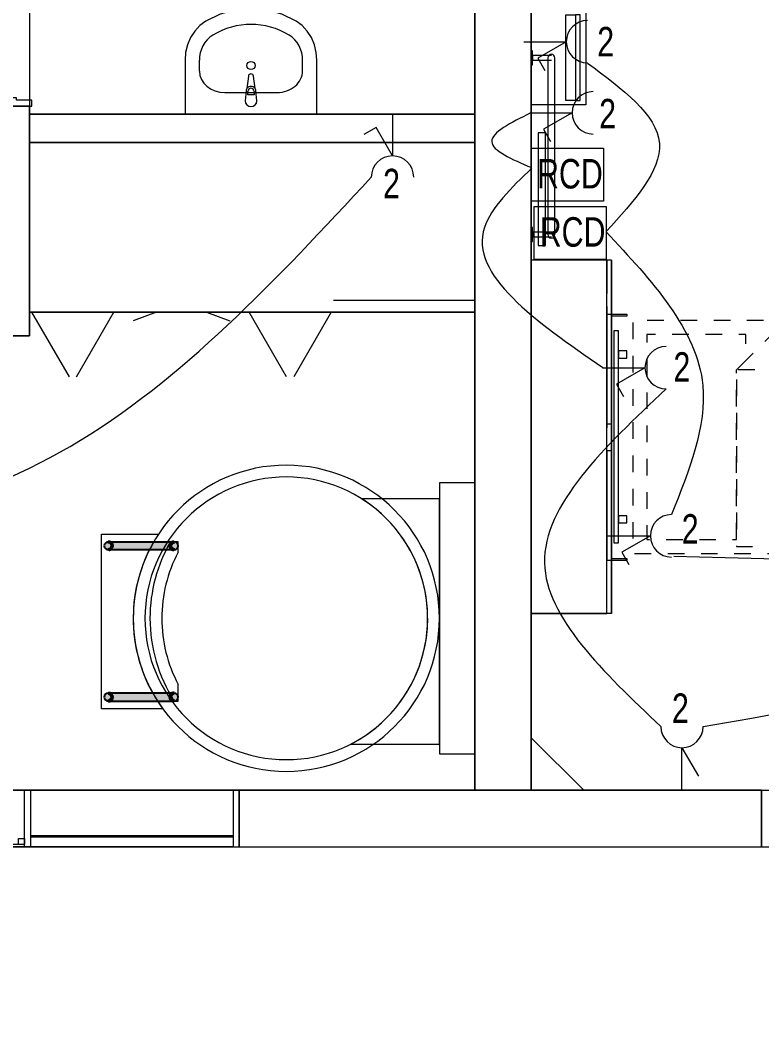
# Model space of a CAD drawing. Header units: millimetres. Extents: x -12392 to 16131, y -4930 to 15514.
# Drawn here: x -1559 to 1587, y -4930 to -598 of the extents above; entities that cross this region are included whole.
import ezdxf

# ---------------------------------------------------------------- set-up
doc = ezdxf.new("R2010")
doc.units = ezdxf.units.MM
for name, pattern in [('IMPORT-Dashed', [282.222223, 141.111112, -141.111112]), ('IMPORT-Hidden Line', [195.611112, 141.111112, -54.5]), ('IMPORT-Small Dashed', [141.111111, 70.555556, -70.555556])]:
    doc.linetypes.add(name, pattern=pattern)
for name, color, linetype, lineweight in [('A-Des_ Columns', 250, 'Continuous', 13), ('A-Des_ Columns_Pen_No__81', 251, 'Continuous', 18), ('A-Des_ Fittings General_Pen_No__81', 251, 'Continuous', 18), ('A-Des_ Fittings Joinery_Pen_No__81', 251, 'Continuous', 18), ('A-Des_ Fittings Plumbing', 250, 'Continuous', 13), ('A-Des_ Fittings Plumbing_Pen_No__1', 250, 'Continuous', 13), ('A-Des_ Fittings Plumbing_Pen_No__186', 210, 'Continuous', 50), ('A-Des_ Fittings Plumbing_Pen_No__5', 170, 'Continuous', 25), ('A-Des_ Fittings Plumbing_Pen_No__81', 251, 'Continuous', 18), ('A-Des_ Furniture_Pen_No__81', 251, 'Continuous', 18), ('A-Des_ Walls', 250, 'Continuous', 13), ('A-Des_ Walls_Pen_No__216', 7, 'Continuous', 18), ('A-Des_ Walls_Pen_No__81', 251, 'Continuous', 18), ('ARCHICAD Doors_Pen_No__81', 251, 'Continuous', 18), ('Essential Power - MEC1', 1, 'Continuous', 13), ('L06 Enlarged Ground Proposed Plan 01_GFEnlarged Proposed Plan 01_dwg', 8, 'Continuous', 13), ('New_A-Des_ Floors_Pen_No__89', 7, 'Continuous', 18), ('New_A-Des_ Walls_Pen_No__27', 7, 'Continuous', 18), ('New_A-Des_ Zones_Pen_No__94', 7, 'Continuous', 18), ('New_ARCHICAD Windows_Pen_No__181', 90, 'Continuous', 5), ('New_ARCHICAD Windows_Pen_No__3', 7, 'Continuous', 18), ('Non-Essential Power - MEC', 10, 'Continuous', 13)]:
    doc.layers.add(name, color=color, linetype=linetype, lineweight=lineweight)
doc.styles.add('Arial Narrow', font='ARIALN.TTF', dxfattribs={"width": 0.9, "height": 125})

# ---------------------------------------------------------------- blocks, each defined once
blk = doc.blocks.new('L06 Enlarged Ground Proposed Plan 01_GFEnlarged Proposed Plan 01_dwg_Slab_1_1-12186509-NEW GROUND FLOOR LAYOUT - ELECTRICAL PROPOSED PLAN 01')
at = {"layer": 'A-Des_ Fittings Plumbing_Pen_No__81', "color": 254}
blk.add_line((169.6, -3136.7), (169.8, -3136.7), dxfattribs=at)
at = {"layer": 'A-Des_ Fittings Plumbing_Pen_No__81', "color": 254, "flags": 128}
blk.add_lwpolyline([(-157.2, -3671.1), (220.1, -3671.1), (220.1, -2628.9), (-110.9, -2628.9)], dxfattribs=at)
at = {"layer": 'A-Des_ Fittings Plumbing_Pen_No__81', "color": 254}
for radius, start, end in [(599.9, 0, 57.8346), (600.2, 297.0718, 360)]:
    blk.add_arc((-430.3, -3136.7), radius, start, end, dxfattribs=at)
blk = doc.blocks.new('L06 Enlarged Ground Proposed Plan 01_GFEnlarged Proposed Plan 01_dwg_Towel Rail _1377_13__1-12186540-NEW GROUND FLOOR LAYOUT - ELECTRICAL PROPOSED PLAN 01')
at = {"layer": 'A-Des_ Fittings General_Pen_No__81', "color": 254}
blk.add_line((709.7, -1507.2), (709.7, -757.2), dxfattribs=at)
at = {"layer": 'A-Des_ Fittings General_Pen_No__81', "color": 254, "flags": 128}
for points in [[(614.7, -727.2), (609.7, -727.2), (609.7, -787.2), (614.7, -787.2)], [(614.7, -1477.2), (609.7, -1477.2), (609.7, -1537.2), (614.7, -1537.2)]]:
    blk.add_lwpolyline(points, close=True, dxfattribs=at)
for points in [[(694.7, -747.2), (614.7, -747.2), (614.7, -767.2), (694.7, -767.2)], [(679.7, -757.2), (679.7, -1132.2), (679.7, -1507.2)], [(694.7, -1497.2), (614.7, -1497.2), (614.7, -1517.2), (694.7, -1517.2)]]:
    blk.add_lwpolyline(points, dxfattribs=at)
at = {"layer": 'A-Des_ Fittings General_Pen_No__81', "color": 254}
for centre, start, end in [((694.7, -757.2), 0, 180), ((694.7, -1507.2), 180, 0)]:
    blk.add_arc(centre, 15, start, end, dxfattribs=at)
blk = doc.blocks.new('L06 Enlarged Ground Proposed Plan 01_GFEnlarged Proposed Plan 01_dwg_Slab_15_1-12186598-NEW GROUND FLOOR LAYOUT - ELECTRICAL PROPOSED PLAN 01')
at = {"layer": 'A-Des_ Fittings Plumbing_Pen_No__81', "color": 254}
for start, end in [(360, 180), (180, 360)]:
    blk.add_arc((-430.3, -3136.7), 600, start, end, dxfattribs=at)
blk = doc.blocks.new('L06 Enlarged Ground Proposed Plan 01_GFEnlarged Proposed Plan 01_dwg_Slab_26_1-12186610-NEW GROUND FLOOR LAYOUT - ELECTRICAL PROPOSED PLAN 01')
at = {"layer": 'A-Des_ Fittings Joinery_Pen_No__81', "color": 254, "flags": 128}
blk.add_lwpolyline([(638.3, -1553.4), (670.4, -1553.4), (670.4, -1075.7), (638.3, -1075.7)], close=True, dxfattribs=at)
blk = doc.blocks.new('L06 Enlarged Ground Proposed Plan 01_GFEnlarged Proposed Plan 01_dwg_Slab_31_1-12186615-NEW GROUND FLOOR LAYOUT - ELECTRICAL PROPOSED PLAN 01')
at = {"layer": 'A-Des_ Fittings Plumbing_Pen_No__81', "color": 254}
blk.add_line((-1080, -3136.7), (-1080.3, -3136.7), dxfattribs=at)
at = {"layer": 'A-Des_ Fittings Plumbing_Pen_No__81', "color": 254, "flags": 128}
blk.add_lwpolyline([(-954.2, -3521.1), (-1214.6, -3521.1), (-1214.6, -2778.9), (-972.7, -2778.9)], dxfattribs=at)
at = {"layer": 'A-Des_ Fittings Plumbing_Pen_No__81', "color": 254}
for centre, radius, start, end in [((-430.1, -3136.7), 650, 146.5982, 180), ((-480.9, -3138.7), 599.4, 179.8049, 188.7636), ((-430.1, -3136.7), 650, 188.2587, 216.2558)]:
    blk.add_arc(centre, radius, start, end, dxfattribs=at)
blk = doc.blocks.new('L06 Enlarged Ground Proposed Plan 01_GFEnlarged Proposed Plan 01_dwg_Slab_32_1-12186616-NEW GROUND FLOOR LAYOUT - ELECTRICAL PROPOSED PLAN 01')
at = {"layer": 'A-Des_ Fittings Plumbing_Pen_No__81', "color": 254}
for start, end in [(360, 180), (180, 360)]:
    blk.add_arc((-430.3, -3136.7), 600, start, end, dxfattribs=at)
blk = doc.blocks.new('L06 Enlarged Ground Proposed Plan 01_GFEnlarged Proposed Plan 01_dwg_Slab_38_1-12186622-NEW GROUND FLOOR LAYOUT - ELECTRICAL PROPOSED PLAN 01')
at = {"layer": 'A-Des_ Fittings Joinery_Pen_No__81', "color": 254, "flags": 128}
blk.add_lwpolyline([(609.7, -3116.7), (929.7, -3116.7), (929.7, -1616.7), (609.7, -1616.7)], close=True, dxfattribs=at)
blk = doc.blocks.new('L06 Enlarged Ground Proposed Plan 01_GFEnlarged Proposed Plan 01_dwg_CI Tools Window-12186652-NEW GROUND FLOOR LAYOUT - ELECTRICAL PROPOSED PLAN 01')
at = {"layer": 'New_ARCHICAD Windows_Pen_No__181', "color": 53}
for p, q in [((-1516.6, -4058.7), (-655.3, -4058.7)), ((-1516.6, -4064.7), (-655.3, -4064.7))]:
    blk.add_line(p, q, dxfattribs=at)
at = {"layer": 'New_ARCHICAD Windows_Pen_No__3', "color": 253}
for p, q in [((-4175.3, -3866.7), (-655.3, -3866.7)), ((-655.3, -4106.7), (-4175.3, -4106.7))]:
    blk.add_line(p, q, dxfattribs=at)
at = {"layer": 'New_ARCHICAD Windows_Pen_No__3', "color": 253, "flags": 128}
for points in [[(-1541.6, -4106.7), (-1541.6, -3866.7), (-1516.6, -3866.7), (-1516.6, -4106.7)], [(-630.3, -4106.7), (-630.3, -3866.7), (-655.3, -3866.7), (-655.3, -4106.7)]]:
    blk.add_lwpolyline(points, close=True, dxfattribs=at)
blk.add_lwpolyline([(-1566.6, -4071.7), (-1541.6, -4071.7), (-1541.6, -4096.7), (-1566.6, -4096.7), (-1566.6, -4071.7), (-1541.6, -4071.7), (-1541.6, -4096.7), (-1566.6, -4096.7), (-2377.8, -4096.7), (-2402.8, -4096.7), (-2402.8, -4071.7), (-2377.8, -4071.7), (-2377.8, -4096.7), (-2402.8, -4096.7), (-2402.8, -4071.7), (-2377.8, -4071.7)], dxfattribs=at)
blk = doc.blocks.new('L06 Enlarged Ground Proposed Plan 01_GFEnlarged Proposed Plan 01_dwg_Wall_13_1-12186657-NEW GROUND FLOOR LAYOUT - ELECTRICAL PROPOSED PLAN 01')
at = {"layer": 'A-Des_ Walls', "color": 10, "flags": 128}
for points in [[(-2415.3, -4106.7), (-630.3, -4106.7), (-630.3, -3866.7), (-2415.3, -3866.7)], [(-630.3, -4006.7), (-630.3, -4056.7), (-630.3, -4106.7), (1587.2, -4106.7), (1587.2, -3866.7), (-630.3, -3866.7)]]:
    blk.add_lwpolyline(points, close=True, dxfattribs=at)
at = {"layer": 'A-Des_ Walls_Pen_No__81', "color": 254}
for p, q in [((369.7, -3866.7), (-630.3, -3866.7)), ((1587.2, -3866.7), (609.7, -3866.7)), ((-630.3, -4106.7), (1587.2, -4106.7))]:
    blk.add_line(p, q, dxfattribs=at)
at = {"layer": 'New_A-Des_ Walls_Pen_No__27', "color": 253}
blk.add_line((1587.2, -3866.7), (1587.2, -4106.7), dxfattribs=at)
at = {"layer": 'New_A-Des_ Walls_Pen_No__27', "color": 253, "flags": 128}
blk.add_lwpolyline([(-630.3, -4106.7), (-630.3, -4056.7), (-630.3, -4006.7), (-630.3, -3866.7)], dxfattribs=at)
blk.add_blockref('L06 Enlarged Ground Proposed Plan 01_GFEnlarged Proposed Plan 01_dwg_CI Tools Window-12186652-NEW GROUND FLOOR LAYOUT - ELECTRICAL PROPOSED PLAN 01', (0, 0))
blk = doc.blocks.new('L06 Enlarged Ground Proposed Plan 01_GFEnlarged Proposed Plan 01_dwg_CI Tools Door_16__1-12186667-NEW GROUND FLOOR LAYOUT - ELECTRICAL PROPOSED PLAN 01')
at = {"layer": 'ARCHICAD Doors_Pen_No__81', "color": 254, "flags": 128}
for points in [[(-1575.3, -131.7), (-1615.3, -131.7), (-1615.3, -121.7), (-1650.3, -121.7), (-1650.3, -96.7), (-1510.3, -96.7), (-1510.3, -121.7), (-1575.3, -121.7), (-1575.3, -131.7), (-1615.3, -131.7), (-1615.3, -121.7), (-1650.3, -121.7), (-1650.3, -96.7), (-1510.3, -96.7), (-1510.3, -121.7), (-1575.3, -121.7)], [(-2465.3, -901.7), (-1650.3, -901.7), (-1650.3, -936.7), (-2465.3, -936.7), (-2465.3, -901.7), (-1650.3, -901.7), (-1650.3, -936.7), (-2465.3, -936.7)], [(-1575.3, -926.7), (-1615.3, -926.7), (-1615.3, -936.7), (-1650.3, -936.7), (-1650.3, -961.7), (-1510.3, -961.7), (-1510.3, -936.7), (-1575.3, -936.7), (-1575.3, -926.7), (-1615.3, -926.7), (-1615.3, -936.7), (-1650.3, -936.7), (-1650.3, -961.7), (-1510.3, -961.7), (-1510.3, -936.7), (-1575.3, -936.7)]]:
    blk.add_lwpolyline(points, close=True, dxfattribs=at)
at = {"layer": 'ARCHICAD Doors_Pen_No__81', "color": 254}
blk.add_arc((-1650.3, -936.7), 815, 90, 180, dxfattribs=at)
blk = doc.blocks.new('L06 Enlarged Ground Proposed Plan 01_GFEnlarged Proposed Plan 01_dwg_Wall_23_1-12186668-NEW GROUND FLOOR LAYOUT - ELECTRICAL PROPOSED PLAN 01')
at = {"layer": 'A-Des_ Walls', "color": 10, "flags": 128}
for points in [[(-1640.3, 1133.3), (-1640.3, -96.7), (-1520.3, -96.7), (-1520.3, 1133.3)], [(-1520.3, -961.7), (-1640.3, -961.7), (-1640.3, -1936.7), (-1520.3, -1936.7)]]:
    blk.add_lwpolyline(points, close=True, dxfattribs=at)
at = {"layer": 'A-Des_ Walls_Pen_No__81', "color": 254, "flags": 128}
for points in [[(-1640.3, -96.7), (-1520.3, -96.7), (-1520.3, 1133.3), (-1640.3, 1133.3), (-1640.3, -96.7)], [(-1520.3, -996.7), (-1520.3, -961.7), (-1640.3, -961.7), (-1640.3, -1936.7), (-1520.3, -1936.7), (-1520.3, -1116.7)]]:
    blk.add_lwpolyline(points, dxfattribs=at)
blk.add_blockref('L06 Enlarged Ground Proposed Plan 01_GFEnlarged Proposed Plan 01_dwg_CI Tools Door_16__1-12186667-NEW GROUND FLOOR LAYOUT - ELECTRICAL PROPOSED PLAN 01', (0, 0))
blk = doc.blocks.new('L06 Enlarged Ground Proposed Plan 01_GFEnlarged Proposed Plan 01_dwg_Wall_24_1-12186669-NEW GROUND FLOOR LAYOUT - ELECTRICAL PROPOSED PLAN 01')
at = {"layer": 'A-Des_ Walls', "color": 10, "flags": 128}
blk.add_lwpolyline([(369.7, 1133.3), (369.7, -3866.7), (609.7, -3866.7), (609.7, 1133.3)], close=True, dxfattribs=at)
at = {"layer": 'A-Des_ Walls_Pen_No__81', "color": 254}
for p, q in [((369.7, 1133.3), (369.7, -996.7)), ((609.7, -3866.7), (609.7, 1133.3)), ((369.7, -1116.7), (369.7, -3866.7))]:
    blk.add_line(p, q, dxfattribs=at)
blk = doc.blocks.new('L06 Enlarged Ground Proposed Plan 01_GFEnlarged Proposed Plan 01_dwg_Wall_25_1-12186670-NEW GROUND FLOOR LAYOUT - ELECTRICAL PROPOSED PLAN 01')
at = {"layer": 'A-Des_ Walls', "color": 10, "flags": 128}
blk.add_lwpolyline([(369.7, -996.7), (-1520.3, -996.7), (-1520.3, -1116.7), (369.7, -1116.7)], close=True, dxfattribs=at)
at = {"layer": 'A-Des_ Walls_Pen_No__81', "color": 254}
for p, q in [((369.7, -996.7), (-1520.3, -996.7)), ((-1520.3, -1116.7), (369.7, -1116.7))]:
    blk.add_line(p, q, dxfattribs=at)
blk = doc.blocks.new('L06 Enlarged Ground Proposed Plan 01_GFEnlarged Proposed Plan 01_dwg_Wall_126_1-12186819-NEW GROUND FLOOR LAYOUT - ELECTRICAL PROPOSED PLAN 01')
at = {"layer": 'A-Des_ Fittings Joinery_Pen_No__81', "color": 254, "flags": 128}
blk.add_lwpolyline([(960.4, -1916.7), (960.4, -2816.7), (980.4, -2816.7), (980.4, -1916.7)], close=True, dxfattribs=at)
blk = doc.blocks.new('L06 Enlarged Ground Proposed Plan 01_GFEnlarged Proposed Plan 01_dwg_Wall_127_1-12186820-NEW GROUND FLOOR LAYOUT - ELECTRICAL PROPOSED PLAN 01')
at = {"layer": 'A-Des_ Fittings Joinery_Pen_No__81', "color": 254, "flags": 128}
blk.add_lwpolyline([(929.7, -2425.2), (929.7, -2889.2), (949.7, -2889.2), (949.7, -2425.2)], close=True, dxfattribs=at)
blk = doc.blocks.new('L06 Enlarged Ground Proposed Plan 01_GFEnlarged Proposed Plan 01_dwg_Wall_128_1-12186821-NEW GROUND FLOOR LAYOUT - ELECTRICAL PROPOSED PLAN 01')
at = {"layer": 'A-Des_ Fittings Joinery_Pen_No__81', "color": 254, "flags": 128}
blk.add_lwpolyline([(949.7, -2889.2), (1016.6, -2889.2), (1016.6, -2884.2), (949.7, -2884.2)], close=True, dxfattribs=at)
blk = doc.blocks.new('L06 Enlarged Ground Proposed Plan 01_GFEnlarged Proposed Plan 01_dwg_Wall_129_1-12186822-NEW GROUND FLOOR LAYOUT - ELECTRICAL PROPOSED PLAN 01')
at = {"layer": 'A-Des_ Fittings Joinery_Pen_No__81', "color": 254, "flags": 128}
blk.add_lwpolyline([(949.7, -2311.2), (949.7, -1847.2), (929.7, -1847.2), (929.7, -2311.2)], close=True, dxfattribs=at)
blk = doc.blocks.new('L06 Enlarged Ground Proposed Plan 01_GFEnlarged Proposed Plan 01_dwg_Wall_130_1-12186823-NEW GROUND FLOOR LAYOUT - ELECTRICAL PROPOSED PLAN 01')
at = {"layer": 'A-Des_ Fittings Joinery_Pen_No__81', "color": 254, "flags": 128}
blk.add_lwpolyline([(949.7, -1852.2), (1016.6, -1852.2), (1016.6, -1847.2), (949.7, -1847.2)], close=True, dxfattribs=at)
blk = doc.blocks.new('L06 Enlarged Ground Proposed Plan 01_GFEnlarged Proposed Plan 01_dwg_Wall_131_1-12186824-NEW GROUND FLOOR LAYOUT - ELECTRICAL PROPOSED PLAN 01')
at = {"layer": 'A-Des_ Fittings Joinery_Pen_No__81', "color": 254, "flags": 128}
blk.add_lwpolyline([(1015.7, -2701.7), (980.4, -2701.7), (980.4, -2731.7), (1015.7, -2731.7)], close=True, dxfattribs=at)
blk = doc.blocks.new('L06 Enlarged Ground Proposed Plan 01_GFEnlarged Proposed Plan 01_dwg_Wall_132_1-12186825-NEW GROUND FLOOR LAYOUT - ELECTRICAL PROPOSED PLAN 01')
at = {"layer": 'A-Des_ Fittings Joinery_Pen_No__81', "color": 254, "flags": 128}
blk.add_lwpolyline([(1015.7, -2001.7), (980.4, -2001.7), (980.4, -2031.7), (1015.7, -2031.7)], close=True, dxfattribs=at)
blk = doc.blocks.new('L06 Enlarged Ground Proposed Plan 01_GFEnlarged Proposed Plan 01_dwg_Basin 24_27__1-12186881-NEW GROUND FLOOR LAYOUT - ELECTRICAL PROPOSED PLAN 01')
at = {"layer": 'A-Des_ Fittings Plumbing', "color": 10, "flags": 128}
blk.add_lwpolyline([(-300.3, -996.7), (-300.3, -767.6), (-303, -733.9), (-311, -701.2), (-324.1, -670.7), (-341.8, -643.3), (-363.6, -619.8), (-388.8, -601.1), (-449.7, -571.2), (-514.1, -552.9), (-580.3, -546.7), (-646.5, -552.9), (-711, -571.2), (-771.8, -601.1), (-797, -619.8), (-818.8, -643.3), (-836.5, -670.7), (-849.6, -701.2), (-857.6, -733.9), (-860.3, -767.6), (-860.3, -996.7)], close=True, dxfattribs=at)
at = {"layer": 'A-Des_ Fittings Plumbing_Pen_No__81', "color": 254}
for p, q in [((-799.4, -813.4), (-799.4, -767.6)), ((-361.2, -813.4), (-361.2, -767.6)), ((-591.4, -835), (-598, -887.9)), ((-562.6, -887.9), (-569.2, -835)), ((-691.2, -904.4), (-469.4, -904.4)), ((-601.3, -897.4), (-605.3, -939.4)), ((-555.3, -939.4), (-559.3, -897.4))]:
    blk.add_line(p, q, dxfattribs=at)
at = {"layer": 'A-Des_ Fittings Plumbing_Pen_No__81', "color": 254, "flags": 128}
blk.add_lwpolyline([(-300.3, -996.7), (-300.3, -767.6), (-303, -733.9), (-311, -701.2), (-324.1, -670.7), (-341.8, -643.3), (-363.6, -619.8), (-388.8, -601.1), (-449.7, -571.2), (-514.1, -552.9), (-580.3, -546.7), (-646.5, -552.9), (-711, -571.2), (-771.8, -601.1), (-797, -619.8), (-818.8, -643.3), (-836.5, -670.7), (-849.6, -701.2), (-857.6, -733.9), (-860.3, -767.6), (-860.3, -996.7)], close=True, dxfattribs=at)
blk.add_lwpolyline([(-566.7, -899.6), (-566.7, -914.5), (-593.9, -914.5), (-593.9, -899.6)], dxfattribs=at)
at = {"layer": 'A-Des_ Fittings Plumbing_Pen_No__81', "color": 254}
blk.add_circle((-580.3, -789.5), 17.5, dxfattribs=at)
for centre, radius, start, end in [((-580.3, -836.4), 11.2, 7.1389, 172.8611), ((-580.3, -899.3), 21.1, 147.229, 174.8304), ((-580.3, -899.3), 21.1, 32.771, 147.229), ((-580.3, -899.6), 13.6, 0, 180), ((-580.3, -899.3), 21.1, 5.1696, 32.771), ((-580.3, -939.4), 25, 180, 0)]:
    blk.add_arc(centre, radius, start, end, dxfattribs=at)
for centre, major_axis, ratio, start_param, end_param in [((-580.3, -996.7), (0, 381.8), 0.892754, 5.78621, 6.78016), ((-691.2, -767.6), (0, 121.2), 0.892754, 0.496975, 1.570796), ((-469.4, -767.6), (0, 121.2), 0.892754, 4.712389, 5.78621), ((-691.1, -813.4), (108.3, 0), 0.83962, 3.141593, 4.712389), ((-469.5, -813.4), (-108.3, 0), 0.83962, 1.570796, 3.141593)]:
    blk.add_ellipse(centre, major_axis=major_axis, ratio=ratio, start_param=start_param, end_param=end_param, dxfattribs=at)
blk = doc.blocks.new('L06 Enlarged Ground Proposed Plan 01_GFEnlarged Proposed Plan 01_dwg_Hospital Bed 24_52__1-12186906-NEW GROUND FLOOR LAYOUT - ELECTRICAL PROPOSED PLAN 01')
at = {"layer": 'A-Des_ Furniture_Pen_No__81', "color": 254, "linetype": 'IMPORT-Small Dashed', "flags": 128}
for points in [[(3145.7, -2861.7), (3145.7, -1871.7), (1040.7, -1871.7), (1040.7, -2861.7)], [(3115.7, -2831.7), (3115.7, -1901.7), (1660.7, -1901.7), (1480.7, -2081.7), (1480.7, -2831.7)], [(1480.7, -2801.7), (1480.7, -2081.7), (1520.7, -2041.7), (1520.7, -1931.7), (1100.7, -1931.7), (1100.7, -2801.7)]]:
    blk.add_lwpolyline(points, close=True, dxfattribs=at)
blk.add_lwpolyline([(1660.7, -1901.7), (1660.7, -2081.7), (1480.7, -2081.7)], dxfattribs=at)
blk = doc.blocks.new('L06 Enlarged Ground Proposed Plan 01_GFEnlarged Proposed Plan 01_dwg_Slab_64_1-12187155-NEW GROUND FLOOR LAYOUT - ELECTRICAL PROPOSED PLAN 01')
at = {"layer": 'A-Des_ Fittings Plumbing_Pen_No__81', "color": 254}
for start, end in [(360, 180), (180, 360)]:
    blk.add_arc((-430.3, -3136.7), 650, start, end, dxfattribs=at)
blk = doc.blocks.new('L06 Enlarged Ground Proposed Plan 01_GFEnlarged Proposed Plan 01_dwg_Slab_66_1-12187157-NEW GROUND FLOOR LAYOUT - ELECTRICAL PROPOSED PLAN 01')
at = {"layer": 'New_A-Des_ Floors_Pen_No__89', "color": 253, "flags": 128}
blk.add_lwpolyline([(-11281.4, -4929.5), (-11281.4, -4106.7), (12066.4, -4106.7)], dxfattribs=at)
blk = doc.blocks.new('L06 Enlarged Ground Proposed Plan 01_GFEnlarged Proposed Plan 01_dwg_Slab_71_1-12187162-NEW GROUND FLOOR LAYOUT - ELECTRICAL PROPOSED PLAN 01')
at = {"layer": 'A-Des_ Fittings Plumbing_Pen_No__81', "color": 254}
for start, end in [(360, 180), (180, 360)]:
    blk.add_arc((-430.3, -3136.7), 650, start, end, dxfattribs=at)
blk = doc.blocks.new('L06 Enlarged Ground Proposed Plan 01_GFEnlarged Proposed Plan 01_dwg_Slab_72_1-12187163-NEW GROUND FLOOR LAYOUT - ELECTRICAL PROPOSED PLAN 01')
at = {"layer": 'A-Des_ Fittings Plumbing_Pen_No__81', "color": 254, "flags": 128}
for points in [[(-889.5, -2856.2), (-889.5, -2812.2), (-922.3, -2812.2)], [(-906.1, -3487.8), (-889.5, -3487.8), (-889.5, -3417.2)]]:
    blk.add_lwpolyline(points, dxfattribs=at)
at = {"layer": 'A-Des_ Fittings Plumbing_Pen_No__81', "color": 254}
for radius, start, end in [(650, 150.0494, 180), (600, 152.1248, 180), (650, 180, 212.6931), (600, 180, 207.8752)]:
    blk.add_arc((-359.1, -3136.7), radius, start, end, dxfattribs=at)
blk = doc.blocks.new('L06 Enlarged Ground Proposed Plan 01_GFEnlarged Proposed Plan 01_dwg_Slab_73_1-12187164-NEW GROUND FLOOR LAYOUT - ELECTRICAL PROPOSED PLAN 01')
at = {"layer": 'A-Des_ Fittings Plumbing_Pen_No__81', "color": 254, "flags": 128}
for points in [[(-889.5, -2856.2), (-889.5, -2812.2), (-922.3, -2812.2)], [(-906.1, -3487.8), (-889.5, -3487.8), (-889.5, -3417.2)]]:
    blk.add_lwpolyline(points, dxfattribs=at)
at = {"layer": 'A-Des_ Fittings Plumbing_Pen_No__81', "color": 254}
for radius, start, end in [(650, 150.0494, 180), (600, 152.1248, 180), (650, 180, 212.6931), (600, 180, 207.8752)]:
    blk.add_arc((-359.1, -3136.7), radius, start, end, dxfattribs=at)
blk = doc.blocks.new('L06 Enlarged Ground Proposed Plan 01_GFEnlarged Proposed Plan 01_dwg_Column_29_1-12187183-NEW GROUND FLOOR LAYOUT - ELECTRICAL PROPOSED PLAN 01')
at = {"layer": 'A-Des_ Columns', "color": 10, "flags": 128}
blk.add_lwpolyline([(369.7, -2561.7), (219.7, -2561.7), (219.7, -3711.7), (369.7, -3711.7)], close=True, dxfattribs=at)
at = {"layer": 'A-Des_ Columns_Pen_No__81', "color": 254, "flags": 128}
blk.add_lwpolyline([(369.7, -2561.7), (219.7, -2561.7), (219.7, -3711.7), (369.7, -3711.7)], close=True, dxfattribs=at)
blk = doc.blocks.new('L06 Enlarged Ground Proposed Plan 01_GFEnlarged Proposed Plan 01_dwg_Cadimage Cabinet_168__1-12187197-NEW GROUND FLOOR LAYOUT - ELECTRICAL PROPOSED PLAN 01')
at = {"layer": 'A-Des_ Fittings Joinery_Pen_No__81', "color": 254}
for p, q in [((-1511.3, -1836.7), (-1352.3, -2112.1)), ((-1321.1, -2112.1), (-1162.1, -1836.7))]:
    blk.add_line(p, q, dxfattribs=at)
at = {"layer": 'A-Des_ Fittings Joinery_Pen_No__81', "color": 254, "flags": 128}
for points in [[(-875.3, -1116.7), (-1520.3, -1116.7)], [(-875.3, -1836.7), (-1520.3, -1836.7)]]:
    blk.add_lwpolyline(points, close=True, dxfattribs=at)
at = {"layer": 'A-Des_ Fittings Joinery_Pen_No__81', "color": 254, "linetype": 'IMPORT-Dashed', "flags": 128}
blk.add_lwpolyline([(-1299.3, -1836.7), (-981.3, -1836.7), (-1087.3, -1876.4)], dxfattribs=at)
blk = doc.blocks.new('L06 Enlarged Ground Proposed Plan 01_GFEnlarged Proposed Plan 01_dwg_Cadimage Cabinet_169__1-12187198-NEW GROUND FLOOR LAYOUT - ELECTRICAL PROPOSED PLAN 01')
at = {"layer": 'A-Des_ Fittings Joinery_Pen_No__81', "color": 254}
for p, q in [((-429.5, -2112.1), (-588.5, -1836.7)), ((-239.3, -1836.7), (-398.3, -2112.1))]:
    blk.add_line(p, q, dxfattribs=at)
at = {"layer": 'A-Des_ Fittings Joinery_Pen_No__81', "color": 254, "flags": 128}
for points in [[(-230.3, -1116.7), (-875.3, -1116.7)], [(-230.3, -1836.7), (-875.3, -1836.7)]]:
    blk.add_lwpolyline(points, close=True, dxfattribs=at)
at = {"layer": 'A-Des_ Fittings Joinery_Pen_No__81', "color": 254, "linetype": 'IMPORT-Dashed', "flags": 128}
blk.add_lwpolyline([(-451.3, -1836.7), (-769.3, -1836.7), (-663.3, -1876.4)], dxfattribs=at)
blk = doc.blocks.new('L06 Enlarged Ground Proposed Plan 01_GFEnlarged Proposed Plan 01_dwg_Cadimage Cabinet_170__1-12187199-NEW GROUND FLOOR LAYOUT - ELECTRICAL PROPOSED PLAN 01')
at = {"layer": 'A-Des_ Fittings Joinery_Pen_No__81', "color": 254}
blk.add_line((369.7, -1786.7), (-230.3, -1786.7), dxfattribs=at)
at = {"layer": 'A-Des_ Fittings Joinery_Pen_No__81', "color": 254, "flags": 128}
for points in [[(369.7, -1116.7), (-230.3, -1116.7)], [(369.7, -1836.7), (-230.3, -1836.7)]]:
    blk.add_lwpolyline(points, close=True, dxfattribs=at)
blk = doc.blocks.new('L06 Enlarged Ground Proposed Plan 01_GFEnlarged Proposed Plan 01_dwg_Cadimage Cabinet_171__1-12187200-NEW GROUND FLOOR LAYOUT - ELECTRICAL PROPOSED PLAN 01')
at = {"layer": 'A-Des_ Fittings Joinery_Pen_No__81', "color": 254, "flags": 128}
blk.add_lwpolyline([(369.7, -1116.7), (-230.3, -1116.7), (369.7, -1116.7), (369.7, -1836.7), (-230.3, -1836.7), (369.7, -1836.7)], dxfattribs=at)
blk = doc.blocks.new('L06 Enlarged Ground Proposed Plan 01_GFEnlarged Proposed Plan 01_dwg_Cadimage Cabinet_191__1-12187220-NEW GROUND FLOOR LAYOUT - ELECTRICAL PROPOSED PLAN 01')
at = {"layer": 'A-Des_ Fittings Joinery_Pen_No__81', "color": 254, "flags": 128}
for points in [[(609.7, -956.7), (609.7, -556.7), (841.7, -556.7), (841.7, -956.7), (609.7, -956.7), (609.7, -556.7), (841.7, -556.7), (841.7, -956.7)], [(816.7, -938.7), (816.7, -574.7), (796.7, -574.7), (796.7, -938.7)]]:
    blk.add_lwpolyline(points, close=True, dxfattribs=at)
blk.add_lwpolyline([(796.7, -938.7), (756.7, -938.7), (756.7, -574.7), (796.7, -574.7)], dxfattribs=at)
blk = doc.blocks.new('L06 Enlarged Ground Proposed Plan 01_GFEnlarged Proposed Plan 01_dwg_Cadimage Cabinet_215__1-12187245-NEW GROUND FLOOR LAYOUT - ELECTRICAL PROPOSED PLAN 01')
at = {"layer": 'A-Des_ Fittings Joinery_Pen_No__81', "color": 254, "linetype": 'IMPORT-Hidden Line'}
for p, q in [((609.7, -3116.2), (609.7, -2741.7)), ((929.7, -3116.2), (929.7, -2741.7))]:
    blk.add_line(p, q, dxfattribs=at)
at = {"layer": 'A-Des_ Fittings Joinery_Pen_No__81', "color": 254, "flags": 128}
blk.add_lwpolyline([(949.7, -3116.2), (949.7, -2741.7), (949.7, -3116.2), (609.7, -3116.2), (609.7, -2741.7)], dxfattribs=at)
blk = doc.blocks.new('L06 Enlarged Ground Proposed Plan 01_GFEnlarged Proposed Plan 01_dwg_Cadimage Cabinet_216__1-12187246-NEW GROUND FLOOR LAYOUT - ELECTRICAL PROPOSED PLAN 01')
at = {"layer": 'A-Des_ Fittings Joinery_Pen_No__81', "color": 254, "linetype": 'IMPORT-Hidden Line'}
for p, q in [((609.7, -2741.7), (609.7, -2366.7)), ((929.7, -2741.7), (929.7, -2366.7))]:
    blk.add_line(p, q, dxfattribs=at)
at = {"layer": 'A-Des_ Fittings Joinery_Pen_No__81', "color": 254}
blk.add_line((609.7, -2741.7), (609.7, -2366.7), dxfattribs=at)
at = {"layer": 'A-Des_ Fittings Joinery_Pen_No__81', "color": 254, "flags": 128}
blk.add_lwpolyline([(949.7, -2366.7), (949.7, -2741.7)], close=True, dxfattribs=at)
blk = doc.blocks.new('L06 Enlarged Ground Proposed Plan 01_GFEnlarged Proposed Plan 01_dwg_Cadimage Cabinet_217__1-12187247-NEW GROUND FLOOR LAYOUT - ELECTRICAL PROPOSED PLAN 01')
at = {"layer": 'A-Des_ Fittings Joinery_Pen_No__81', "color": 254, "linetype": 'IMPORT-Hidden Line'}
for p, q in [((609.7, -1616.7), (609.7, -1991.7)), ((929.7, -1616.7), (929.7, -1991.7))]:
    blk.add_line(p, q, dxfattribs=at)
at = {"layer": 'A-Des_ Fittings Joinery_Pen_No__81', "color": 254, "flags": 128}
blk.add_lwpolyline([(949.7, -1616.7), (949.7, -1991.7), (949.7, -1616.7), (609.7, -1616.7), (609.7, -1991.7)], dxfattribs=at)
blk = doc.blocks.new('L06 Enlarged Ground Proposed Plan 01_GFEnlarged Proposed Plan 01_dwg_Cadimage Cabinet_218__1-12187248-NEW GROUND FLOOR LAYOUT - ELECTRICAL PROPOSED PLAN 01')
at = {"layer": 'A-Des_ Fittings Joinery_Pen_No__81', "color": 254, "linetype": 'IMPORT-Hidden Line'}
for p, q in [((609.7, -1991.7), (609.7, -2366.7)), ((929.7, -1991.7), (929.7, -2366.7))]:
    blk.add_line(p, q, dxfattribs=at)
at = {"layer": 'A-Des_ Fittings Joinery_Pen_No__81', "color": 254}
blk.add_line((609.7, -1991.7), (609.7, -2366.7), dxfattribs=at)
at = {"layer": 'A-Des_ Fittings Joinery_Pen_No__81', "color": 254, "flags": 128}
blk.add_lwpolyline([(949.7, -2366.7), (949.7, -1991.7)], close=True, dxfattribs=at)
blk = doc.blocks.new('L06 Enlarged Ground Proposed Plan 01_GFEnlarged Proposed Plan 01_dwg-12095837-NEW GROUND FLOOR LAYOUT - ELECTRICAL PROPOSED PLAN 01')
at = {"layer": 'A-Des_ Fittings Plumbing_Pen_No__1', "lineweight": 18}
for points in [[(-906.2, -2845.5), (-901.8, -2845), (-897.8, -2843.3), (-894.4, -2840.7), (-891.7, -2837.2), (-890, -2833.2), (-889.5, -2828.9), (-890, -2824.5), (-891.7, -2820.5), (-894.4, -2817.1), (-897.8, -2814.4), (-901.8, -2812.7), (-906.2, -2812.2), (-1190.7, -2812.7), (-1194.7, -2814.4), (-1198.1, -2817.1), (-1200.8, -2820.5), (-1202.5, -2824.5), (-1203, -2828.9), (-1202.5, -2833.2), (-1200.8, -2837.2), (-1198.1, -2840.7), (-1194.7, -2843.3), (-1190.7, -2845), (-1186.3, -2845.5)], [(-906.2, -3487.8), (-901.8, -3487.2), (-897.8, -3485.5), (-894.4, -3482.9), (-891.7, -3479.4), (-890, -3475.4), (-889.5, -3471.1), (-890, -3466.8), (-891.7, -3462.7), (-894.4, -3459.3), (-897.8, -3456.6), (-901.8, -3455), (-906.2, -3454.4), (-1190.7, -3455), (-1194.7, -3456.6), (-1198.1, -3459.3), (-1200.8, -3462.7), (-1202.5, -3466.8), (-1203, -3471.1), (-1202.5, -3475.4), (-1200.8, -3479.4), (-1198.1, -3482.9), (-1194.7, -3485.5), (-1190.7, -3487.2), (-1186.3, -3487.8)]]:
    blk.add_hatch(color=50, dxfattribs=at).paths.add_polyline_path(points)
at = {"layer": 'A-Des_ Fittings Plumbing_Pen_No__186', "color": 43}
for centre, start, end in [((-1186.3, -2828.9), 275.5529, 90), ((-906.2, -2828.9), 90, 270.4306), ((-1186.3, -3471.1), 270, 84.4471), ((-906.2, -3471.1), 89.5694, 270)]:
    blk.add_arc(centre, 16.7, start, end, dxfattribs=at)
at = {"layer": 'A-Des_ Fittings Plumbing_Pen_No__5', "color": 213}
for p, q in [((-1186.3, -2812.2), (-906.2, -2812.2)), ((-906.2, -2845.5), (-1186.3, -2845.5)), ((-906.2, -3454.4), (-1186.3, -3454.4)), ((-1186.3, -3487.8), (-906.2, -3487.8))]:
    blk.add_line(p, q, dxfattribs=at)
for centre, start, end in [((-1186.3, -2828.9), 90, 180), ((-906.2, -2828.9), 0, 90), ((-1186.3, -2828.9), 180, 270), ((-906.2, -2828.9), 270, 360), ((-1186.3, -3471.1), 90, 180), ((-906.2, -3471.1), 0, 90), ((-1186.3, -3471.1), 180, 270), ((-906.2, -3471.1), 270, 0)]:
    blk.add_arc(centre, 16.7, start, end, dxfattribs=at)
at = {"layer": 'A-Des_ Walls_Pen_No__216', "color": 253, "flags": 128}
blk.add_lwpolyline([(832.2, -3866.7), (609.7, -3644.2), (609.7, -3866.7)], close=True, dxfattribs=at)
at = {"layer": 'New_A-Des_ Zones_Pen_No__94', "color": 253, "flags": 128}
for points in [[(-5200.3, 1133.3), (-5200.3, -3866.7), (369.7, -3866.7), (369.7, -1116.7), (-1520.3, -1116.7), (-1520.3, -1936.7), (-1640.3, -1936.7), (-1640.3, -1116.7), (-1640.3, 1133.3)], [(-1520.3, 1133.3), (-1520.3, -996.7), (369.7, -996.7), (369.7, 1133.3)], [(609.7, -1037.5), (609.7, -3866.7), (1953.9, -3866.7), (6134.7, -3866.7), (6134.7, -3711.7), (6134.7, -2561.7), (6134.7, -1116.7), (6125.1, -1116.7), (4244.7, -1116.7), (4244.7, -1936.7), (4124.7, -1936.7), (4124.7, -1116.7), (4124.7, 1133.3), (609.7, 1133.3), (609.7, 173.3)]]:
    blk.add_lwpolyline(points, close=True, dxfattribs=at)
for name in ['L06 Enlarged Ground Proposed Plan 01_GFEnlarged Proposed Plan 01_dwg_Wall_23_1-12186668-NEW GROUND FLOOR LAYOUT - ELECTRICAL PROPOSED PLAN 01', 'L06 Enlarged Ground Proposed Plan 01_GFEnlarged Proposed Plan 01_dwg_Wall_24_1-12186669-NEW GROUND FLOOR LAYOUT - ELECTRICAL PROPOSED PLAN 01', 'L06 Enlarged Ground Proposed Plan 01_GFEnlarged Proposed Plan 01_dwg_Basin 24_27__1-12186881-NEW GROUND FLOOR LAYOUT - ELECTRICAL PROPOSED PLAN 01', 'L06 Enlarged Ground Proposed Plan 01_GFEnlarged Proposed Plan 01_dwg_Cadimage Cabinet_191__1-12187220-NEW GROUND FLOOR LAYOUT - ELECTRICAL PROPOSED PLAN 01', 'L06 Enlarged Ground Proposed Plan 01_GFEnlarged Proposed Plan 01_dwg_Towel Rail _1377_13__1-12186540-NEW GROUND FLOOR LAYOUT - ELECTRICAL PROPOSED PLAN 01', 'L06 Enlarged Ground Proposed Plan 01_GFEnlarged Proposed Plan 01_dwg_Wall_25_1-12186670-NEW GROUND FLOOR LAYOUT - ELECTRICAL PROPOSED PLAN 01', 'L06 Enlarged Ground Proposed Plan 01_GFEnlarged Proposed Plan 01_dwg_Slab_26_1-12186610-NEW GROUND FLOOR LAYOUT - ELECTRICAL PROPOSED PLAN 01', 'L06 Enlarged Ground Proposed Plan 01_GFEnlarged Proposed Plan 01_dwg_Cadimage Cabinet_168__1-12187197-NEW GROUND FLOOR LAYOUT - ELECTRICAL PROPOSED PLAN 01', 'L06 Enlarged Ground Proposed Plan 01_GFEnlarged Proposed Plan 01_dwg_Cadimage Cabinet_169__1-12187198-NEW GROUND FLOOR LAYOUT - ELECTRICAL PROPOSED PLAN 01', 'L06 Enlarged Ground Proposed Plan 01_GFEnlarged Proposed Plan 01_dwg_Cadimage Cabinet_170__1-12187199-NEW GROUND FLOOR LAYOUT - ELECTRICAL PROPOSED PLAN 01', 'L06 Enlarged Ground Proposed Plan 01_GFEnlarged Proposed Plan 01_dwg_Cadimage Cabinet_171__1-12187200-NEW GROUND FLOOR LAYOUT - ELECTRICAL PROPOSED PLAN 01', 'L06 Enlarged Ground Proposed Plan 01_GFEnlarged Proposed Plan 01_dwg_Slab_38_1-12186622-NEW GROUND FLOOR LAYOUT - ELECTRICAL PROPOSED PLAN 01', 'L06 Enlarged Ground Proposed Plan 01_GFEnlarged Proposed Plan 01_dwg_Cadimage Cabinet_217__1-12187247-NEW GROUND FLOOR LAYOUT - ELECTRICAL PROPOSED PLAN 01', 'L06 Enlarged Ground Proposed Plan 01_GFEnlarged Proposed Plan 01_dwg_Wall_129_1-12186822-NEW GROUND FLOOR LAYOUT - ELECTRICAL PROPOSED PLAN 01', 'L06 Enlarged Ground Proposed Plan 01_GFEnlarged Proposed Plan 01_dwg_Wall_130_1-12186823-NEW GROUND FLOOR LAYOUT - ELECTRICAL PROPOSED PLAN 01', 'L06 Enlarged Ground Proposed Plan 01_GFEnlarged Proposed Plan 01_dwg_Hospital Bed 24_52__1-12186906-NEW GROUND FLOOR LAYOUT - ELECTRICAL PROPOSED PLAN 01', 'L06 Enlarged Ground Proposed Plan 01_GFEnlarged Proposed Plan 01_dwg_Wall_126_1-12186819-NEW GROUND FLOOR LAYOUT - ELECTRICAL PROPOSED PLAN 01', 'L06 Enlarged Ground Proposed Plan 01_GFEnlarged Proposed Plan 01_dwg_Cadimage Cabinet_218__1-12187248-NEW GROUND FLOOR LAYOUT - ELECTRICAL PROPOSED PLAN 01', 'L06 Enlarged Ground Proposed Plan 01_GFEnlarged Proposed Plan 01_dwg_Wall_132_1-12186825-NEW GROUND FLOOR LAYOUT - ELECTRICAL PROPOSED PLAN 01', 'L06 Enlarged Ground Proposed Plan 01_GFEnlarged Proposed Plan 01_dwg_Cadimage Cabinet_216__1-12187246-NEW GROUND FLOOR LAYOUT - ELECTRICAL PROPOSED PLAN 01', 'L06 Enlarged Ground Proposed Plan 01_GFEnlarged Proposed Plan 01_dwg_Wall_127_1-12186820-NEW GROUND FLOOR LAYOUT - ELECTRICAL PROPOSED PLAN 01', 'L06 Enlarged Ground Proposed Plan 01_GFEnlarged Proposed Plan 01_dwg_Slab_64_1-12187155-NEW GROUND FLOOR LAYOUT - ELECTRICAL PROPOSED PLAN 01', 'L06 Enlarged Ground Proposed Plan 01_GFEnlarged Proposed Plan 01_dwg_Slab_71_1-12187162-NEW GROUND FLOOR LAYOUT - ELECTRICAL PROPOSED PLAN 01', 'L06 Enlarged Ground Proposed Plan 01_GFEnlarged Proposed Plan 01_dwg_Slab_15_1-12186598-NEW GROUND FLOOR LAYOUT - ELECTRICAL PROPOSED PLAN 01', 'L06 Enlarged Ground Proposed Plan 01_GFEnlarged Proposed Plan 01_dwg_Slab_32_1-12186616-NEW GROUND FLOOR LAYOUT - ELECTRICAL PROPOSED PLAN 01', 'L06 Enlarged Ground Proposed Plan 01_GFEnlarged Proposed Plan 01_dwg_Column_29_1-12187183-NEW GROUND FLOOR LAYOUT - ELECTRICAL PROPOSED PLAN 01', 'L06 Enlarged Ground Proposed Plan 01_GFEnlarged Proposed Plan 01_dwg_Slab_1_1-12186509-NEW GROUND FLOOR LAYOUT - ELECTRICAL PROPOSED PLAN 01', 'L06 Enlarged Ground Proposed Plan 01_GFEnlarged Proposed Plan 01_dwg_Wall_131_1-12186824-NEW GROUND FLOOR LAYOUT - ELECTRICAL PROPOSED PLAN 01', 'L06 Enlarged Ground Proposed Plan 01_GFEnlarged Proposed Plan 01_dwg_Cadimage Cabinet_215__1-12187245-NEW GROUND FLOOR LAYOUT - ELECTRICAL PROPOSED PLAN 01', 'L06 Enlarged Ground Proposed Plan 01_GFEnlarged Proposed Plan 01_dwg_Slab_31_1-12186615-NEW GROUND FLOOR LAYOUT - ELECTRICAL PROPOSED PLAN 01', 'L06 Enlarged Ground Proposed Plan 01_GFEnlarged Proposed Plan 01_dwg_Slab_72_1-12187163-NEW GROUND FLOOR LAYOUT - ELECTRICAL PROPOSED PLAN 01', 'L06 Enlarged Ground Proposed Plan 01_GFEnlarged Proposed Plan 01_dwg_Slab_73_1-12187164-NEW GROUND FLOOR LAYOUT - ELECTRICAL PROPOSED PLAN 01', 'L06 Enlarged Ground Proposed Plan 01_GFEnlarged Proposed Plan 01_dwg_Wall_128_1-12186821-NEW GROUND FLOOR LAYOUT - ELECTRICAL PROPOSED PLAN 01', 'L06 Enlarged Ground Proposed Plan 01_GFEnlarged Proposed Plan 01_dwg_Wall_13_1-12186657-NEW GROUND FLOOR LAYOUT - ELECTRICAL PROPOSED PLAN 01', 'L06 Enlarged Ground Proposed Plan 01_GFEnlarged Proposed Plan 01_dwg_Slab_66_1-12187157-NEW GROUND FLOOR LAYOUT - ELECTRICAL PROPOSED PLAN 01']:
    blk.add_blockref(name, (0, 0))

msp = doc.modelspace()

# ---------------------------------------------------------------- linework, layer by layer
at = {"layer": 'Essential Power - MEC1', "lineweight": 18}
for p, q in [((578.3, -688.7), (758.3, -688.7)), ((758.3, -688.7), (637.1, -758.7)), ((637.1, -758.7), (667.1, -810.7)), ((20.5, -993.8), (20.5, -1173.8)), ((-49.5, -1052.6), (-101.5, -1082.6)), ((20.5, -1173.8), (-49.5, -1052.6)), ((935, -2786.4), (1115, -2786.4)), ((1115, -2786.4), (993.7, -2856.4)), ((993.7, -2856.4), (1023.7, -2908.4))]:
    msp.add_line(p, q, dxfattribs=at)
at = {"layer": 'Essential Power - MEC1'}
msp.add_lwpolyline([(622.2, -1387.8), (926.8, -1387.8), (926.8, -1612.6), (622.2, -1612.6)], close=True, dxfattribs=at)
at = {"layer": 'Essential Power - MEC1', "lineweight": 18}
for centre, start, end in [((848.3, -688.7), 90, 270), ((20.5, -1263.8), 0, 180), ((1205, -2786.4), 90, 270)]:
    msp.add_arc(centre, 90, start, end, dxfattribs=at)
at = {"layer": 'Essential Power - MEC1'}
for points in [[(848.5, -779.6), (1153.3, -1120.1), (927.6, -1494.6)], [(-4579.6, -2866.4), (-1347.6, -2406.7), (-69.5, -1263.8)], [(1214.9, -2872.5), (4446.9, -2412.8), (5725, -1269.9)], [(926.8, -1495.3), (1337.7, -2147.9), (1204.7, -2696.3)]]:
    msp.add_spline(points, degree=3, dxfattribs=at)
at = {"layer": 'Non-Essential Power - MEC', "lineweight": 18}
for p, q in [((602.7, -990.6), (782.7, -990.6)), ((782.7, -990.6), (661.4, -1060.6)), ((661.4, -1060.6), (691.4, -1112.5)), ((911.9, -2072.6), (1091.9, -2072.6)), ((1091.9, -2072.6), (970.7, -2142.6)), ((970.7, -2142.6), (1000.7, -2194.6)), ((1249.3, -3865.9), (1249.3, -3685.9)), ((1249.3, -3685.9), (1319.3, -3807.1))]:
    msp.add_line(p, q, dxfattribs=at)
at = {"layer": 'Non-Essential Power - MEC'}
msp.add_lwpolyline([(610.9, -1140.6), (915.5, -1140.6), (915.5, -1365.4), (610.9, -1365.4)], close=True, dxfattribs=at)
at = {"layer": 'Non-Essential Power - MEC', "lineweight": 18}
for centre, start, end in [((872.7, -990.6), 90, 270), ((1181.9, -2072.6), 90, 270), ((1249.3, -3595.9), 180, 0)]:
    msp.add_arc(centre, 90, start, end, dxfattribs=at)
at = {"layer": 'Non-Essential Power - MEC'}
for points in [[(605.5, -991.4), (441.7, -1113), (610.4, -1223.2)], [(612, -1224.7), (410.3, -1477.5), (912.8, -2072.3)], [(1338.5, -3596.7), (3761.4, -2431.4), (3880.6, -1875.7)], [(1181.5, -2162.9), (665.5, -2901.8), (1159.9, -3596.3)]]:
    msp.add_spline(points, degree=3, dxfattribs=at)

# ---------------------------------------------------------------- block references
at = {"layer": 'L06 Enlarged Ground Proposed Plan 01_GFEnlarged Proposed Plan 01_dwg', "color": 253, "lineweight": 18}
msp.add_blockref('L06 Enlarged Ground Proposed Plan 01_GFEnlarged Proposed Plan 01_dwg-12095837-NEW GROUND FLOOR LAYOUT - ELECTRICAL PROPOSED PLAN 01', (0, 0), dxfattribs=at)

# ---------------------------------------------------------------- texts
at = {"layer": 'Essential Power - MEC1', "color": 1, "char_height": 125, "attachment_point": 1, "style": 'Arial Narrow'}
for s, insert, width in [('2', (889.5, -625.9), 86.582), ('2', (-19.7, -1228.3), 86.582), ('RCD', (645.4, -1433.8), 155.127), ('2', (1248.3, -2694.6), 86.582)]:
    msp.add_mtext(s, dxfattribs=dict(at, insert=insert, width=width))
at = {"layer": 'Non-Essential Power - MEC', "color": 1, "char_height": 125, "attachment_point": 1, "style": 'Arial Narrow'}
for s, insert, width in [('2', (897.6, -931.5), 86.582), ('RCD', (634, -1186.6), 155.127), ('2', (1213.1, -2007), 86.582), ('2', (1206.7, -3455.6), 86.582)]:
    msp.add_mtext(s, dxfattribs=dict(at, insert=insert, width=width))

doc.saveas('drawing.dxf')
